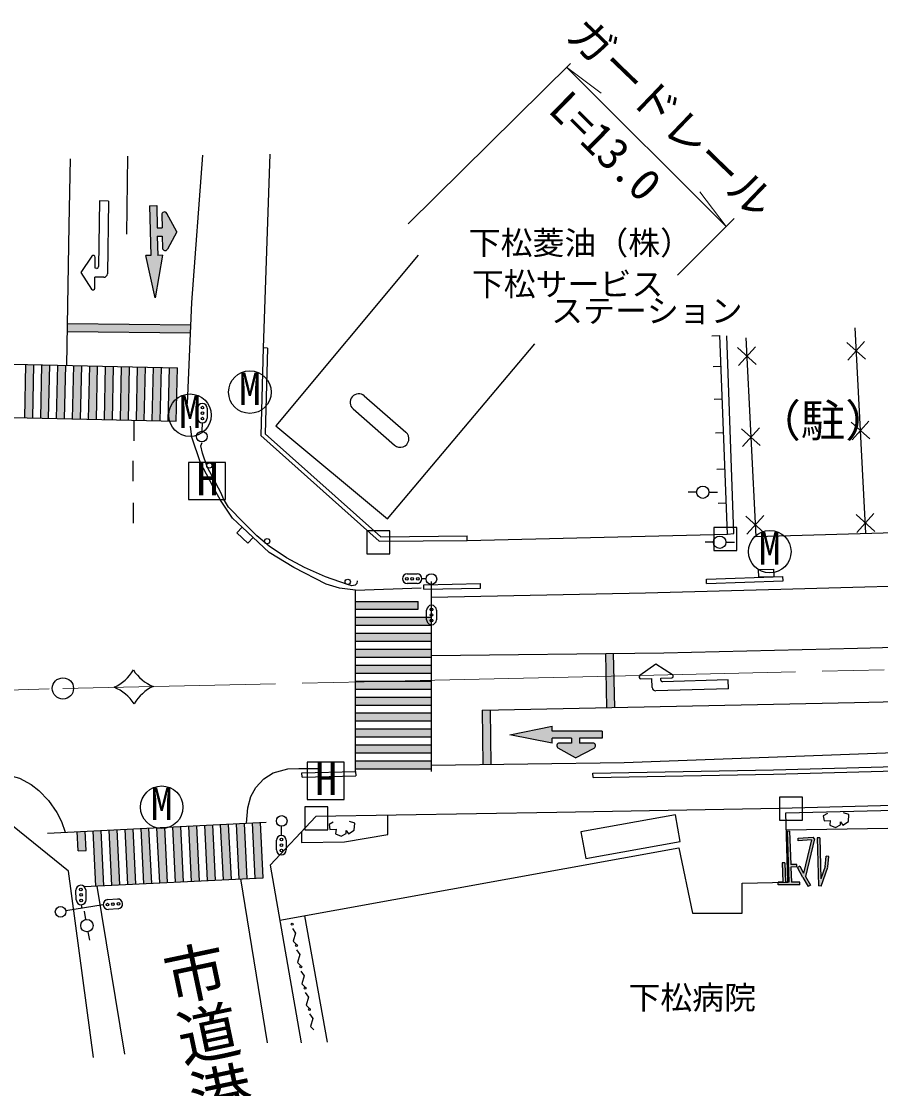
# Model space of a CAD drawing. Units: millimetres at full size, sheet at 1:1000; details may follow other scales. Extents: x 40000 to 680000, y 20000 to 380000.
# Drawn here: x 195408 to 243910, y 274369 to 334596 of the extents above; entities that cross this region are included whole.
import ezdxf
from ezdxf.enums import TextEntityAlignment as Align

# ---------------------------------------------------------------- set-up
doc = ezdxf.new("R2010")
doc.units = ezdxf.units.MM
doc.header["$LTSCALE"] = 1000
doc.linetypes.add('CHAIN', pattern=[18.5, 12, -1.5, 3.5, -1.5])
for name, color, linetype, lineweight in [('M-BGD', 7, 'Continuous', 25), ('M-BGD-EXST', 7, 'Continuous', 25), ('M-BMK', 2, 'CHAIN', 13), ('M-BMK-SRVR', 3, 'Continuous', 25), ('M-STR-HTXT', 7, 'Continuous', 13), ('M-STR-STRC', 7, 'Continuous', 25)]:
    doc.layers.add(name, color=color, linetype=linetype, lineweight=lineweight)
doc.layers.add('M-BMK-HTXT', color=7, linetype='Continuous')
doc.styles.add('@ＭＳ ゴシック', font='')
doc.styles.add('ＭＳ ゴシック', font='')
doc.styles.get('@ＭＳ ゴシック').set_extended_font_data('@MS Gothic')
doc.styles.get('ＭＳ ゴシック').set_extended_font_data('MS Gothic')

msp = doc.modelspace()

# ---------------------------------------------------------------- hatches: boundary and pattern name
at = {"layer": 'M-STR-STRC'}
for points in [[(203349, 322943), (203074, 322937), (203048, 324202), (202651, 324194), (202708, 321383), (202433, 321378), (202955, 318991), (203380, 321397), (203105, 321391), (203083, 322470), (203358, 322476), (203372, 321806, 0.77336), (203654, 321739), (204178, 322726), (203616, 323761, 0.78564), (203334, 323686)], [(204972, 317476), (198018, 317548), (198012, 317098), (204954, 317026)], [(195600, 312225), (196050, 312216), (196115, 315220), (195666, 315230)], [(197015, 315200), (196565, 315210), (196500, 312206), (196950, 312196)], [(197915, 315181), (197465, 315190), (197400, 312186), (197850, 312176)], [(198299, 312167), (198749, 312157), (198815, 315161), (198365, 315171)], [(199199, 312147), (199649, 312137), (199715, 315141), (199265, 315151)], [(200614, 315122), (200164, 315132), (200099, 312127), (200549, 312118)], [(201514, 315102), (201064, 315112), (200999, 312108), (201449, 312098)], [(201899, 312088), (202348, 312078), (202414, 315083), (201964, 315092)], [(202798, 312069), (203248, 312059), (203314, 315063), (202864, 315073)], [(204213, 315043), (203764, 315053), (203698, 312049), (204148, 312039)], [(214277, 301868), (214277, 301418), (217800, 301418), (217800, 301868)], [(214278, 300968), (214278, 300518), (218563, 300518), (218563, 300968)], [(218563, 299618), (218563, 300068), (214278, 300068), (214278, 299618)], [(218563, 298718), (218563, 299168), (214278, 299168), (214278, 298718)], [(228820, 298933), (228370, 298928), (228396, 297635), (228846, 297646)], [(214278, 298268), (214278, 297818), (218563, 297818), (218563, 298268)], [(228846, 297646), (228396, 297635), (228433, 295873), (228882, 295882)], [(218563, 296918), (218563, 297368), (214278, 297368), (214278, 296918)], [(214278, 296468), (214278, 296018), (218563, 296018), (218563, 296468)], [(221863, 295737), (221414, 295728), (221459, 292643), (221909, 292650)], [(218563, 295118), (218563, 295568), (214278, 295568), (214278, 295118)], [(218563, 294218), (218563, 294668), (214278, 294668), (214278, 294218)], [(226921, 293869), (226921, 294144), (228186, 294144), (228186, 294542), (225375, 294542), (225375, 294817), (222977, 294343), (225375, 293869), (225375, 294144), (226454, 294144), (226454, 293869), (225784, 293869, 0.77336), (225711, 293588), (226687, 293044), (227733, 293586, 0.78564), (227664, 293869)], [(218563, 293318), (218563, 293768), (214278, 293768), (214278, 293318)], [(218563, 292418), (218563, 292868), (214278, 292868), (214278, 292418)], [(203665, 286002), (203510, 289118), (203061, 289095), (203215, 285981)], [(204564, 286046), (204409, 289162), (203960, 289140), (204114, 286024)], [(205463, 286090), (205308, 289207), (204859, 289184), (205013, 286068)], [(206362, 286133), (206207, 289251), (205758, 289229), (205912, 286111)], [(207261, 286177), (207106, 289296), (206657, 289274), (206811, 286155)], [(208160, 286220), (208005, 289340), (207555, 289318), (207710, 286199)], [(208609, 286242), (209059, 286264), (208904, 289385), (208454, 289363)], [(199016, 288895), (198566, 288872), (198620, 287789), (199070, 287811)], [(200069, 285828), (199915, 288939), (199465, 288917), (199620, 285806)], [(200968, 285872), (200814, 288984), (200364, 288962), (200519, 285850)], [(201867, 285915), (201713, 289028), (201263, 289006), (201418, 285893)], [(202766, 285959), (202612, 289073), (202162, 289051), (202316, 285937)], [(238774, 288890), (238624, 288885), (238720, 286019), (238534, 286019), (238506, 287110), (238356, 287106), (238384, 286019), (238125, 286020), (238125, 285870), (239341, 285867), (239341, 286017), (238870, 286018), (238841, 286869), (239182, 286877), (239179, 287027), (238836, 287018)], [(239246, 288505), (239257, 288356), (240004, 288408), (239559, 286530), (239349, 286915), (239217, 286843), (239817, 285768), (239947, 285843), (239666, 286334), (240173, 288472), (240095, 288564)], [(240321, 288514), (240403, 285810), (240549, 285788), (240926, 286861), (240989, 287478), (240840, 287492), (240781, 286903), (240541, 286218), (240471, 288519)]]:
    msp.add_hatch(color=256, dxfattribs=at).paths.add_polyline_path(points)
h = msp.add_hatch(color=256, dxfattribs=at)
edge = h.paths.add_edge_path()
edge.add_line((199668, 320658), (199568, 320660))
h = msp.add_hatch(color=256, dxfattribs=at)
edge = h.paths.add_edge_path()
edge.add_line((231497, 297426), (231494, 297526))

# ---------------------------------------------------------------- linework, layer by layer
at = {"layer": 'M-BGD'}
for p, q in [((209436, 327097), (209054, 316168)), ((234385, 316848), (234835, 316865)), ((235258, 305658), (234835, 316865)), ((243079, 305707), (242462, 317303)), ((236837, 316236), (235883, 315182)), ((243060, 315528), (242002, 316479)), ((243006, 316532), (242056, 315474)), ((209304, 316161), (209054, 316170)), ((236887, 315232), (235833, 316186)), ((234450, 315119), (234900, 315136)), ((214766, 313455), (217113, 311410)), ((234520, 313281), (234970, 313298)), ((214130, 312725), (216477, 310680)), ((243299, 311030), (242242, 311981)), ((243246, 312034), (242295, 310977)), ((234592, 311369), (235042, 311386)), ((237116, 310656), (236061, 311610)), ((237065, 311661), (236111, 310606)), ((234669, 309319), (235119, 309336)), ((233521, 308025), (233044, 308025)), ((234221, 308025), (234699, 308025)), ((234742, 307410), (235191, 307427)), ((237362, 305713), (236308, 306668)), ((237312, 306718), (236358, 305663)), ((243577, 305812), (242519, 306763)), ((243523, 306816), (242573, 305759)), ((220577, 305310), (220574, 305560)), ((220577, 305310), (235258, 305658)), ((234474, 305201), (233997, 305201)), ((235174, 305201), (235652, 305201)), ((234072, 303127), (238391, 303268)), ((234080, 302877), (234072, 303127)), ((234080, 302877), (238399, 303018)), ((238399, 303018), (238391, 303268)), ((218124, 302801), (221323, 302866)), ((218129, 302551), (218124, 302801)), ((218129, 302551), (221328, 302617)), ((221328, 302617), (221323, 302866)), ((211246, 292190), (214278, 292268)), ((211253, 291941), (211246, 292190)), ((214278, 292268), (214284, 292018)), ((227675, 291919), (227671, 292169)), ((211253, 291941), (214284, 292018)), ((199051, 283914), (198971, 284385)), ((212697, 277000), (211403, 284126)), ((199168, 283224), (199248, 282754))]:
    msp.add_line(p, q, dxfattribs=at)
for points in [[(217800, 321405), (209771, 311766), (216084, 306514), (224396, 316407)], [(236309, 316734), (236868, 305533), (255821, 306066), (268215, 306389), (285138, 306863), (284909, 317964)], [(235258, 305658), (235624, 305695), (235236, 316853)], [(209054, 316168), (208925, 311219), (215597, 305258), (220577, 305310)], [(209304, 316161), (209178, 311329), (215691, 305509), (220574, 305560)], [(214367, 303031), (214337, 302866), (214249, 302780), (214068, 302746), (213822, 302815), (212581, 303253), (211389, 303776), (210383, 304327), (209396, 304973), (208697, 305561), (207964, 306304), (207095, 307185), (206819, 307651), (206695, 307976), (205889, 309467), (205632, 310222), (205537, 310644), (205615, 310823)], [(227671, 292169), (237860, 292357), (244753, 292549), (250800, 292341), (253324, 292293), (259285, 292596), (272766, 293382), (278382, 294368), (282262, 294347)], [(227675, 291919), (237866, 292107), (244752, 292299), (250793, 292092), (253328, 292043), (259299, 292347), (272795, 293134), (278403, 294118), (282260, 294097)], [(258849, 290717), (238206, 290172), (225624, 289948), (212021, 289732), (209451, 286978), (211198, 276957)], [(209993, 283870), (232522, 287960), (233284, 284270), (236094, 284270), (236094, 285959), (238663, 286014), (238558, 289937), (254640, 290328), (254619, 289241)], [(199488, 276129), (198062, 286648), (194109, 289838), (180111, 289111)], [(211215, 288867), (211215, 288261), (213653, 288296), (216093, 288704), (216093, 289796)], [(240908, 289897), (240670, 289761), (240713, 289490), (241069, 289499), (241043, 289236), (241357, 289109), (241637, 289253), (241637, 289431), (241773, 289244), (242086, 289448), (242120, 289837), (241815, 289939)], [(213014, 289403), (212776, 289267), (212819, 288996), (213175, 289005), (213149, 288742), (213463, 288615), (213743, 288759), (213743, 288937), (213879, 288750), (214192, 288954), (214226, 289344), (213921, 289445)], [(238584, 288976), (254619, 289241), (254863, 289245)], [(210704, 283414), (210883, 283149), (210754, 282695), (210943, 282495)], [(210947, 282211), (211126, 281945), (210997, 281492), (211186, 281291)], [(211189, 281007), (211369, 280742), (211240, 280288), (211429, 280088)], [(211432, 279804), (211612, 279538), (211483, 279085), (211672, 278884)], [(211675, 278600), (211854, 278335), (211726, 277881), (211914, 277681)]]:
    msp.add_lwpolyline(points, dxfattribs=at)
for points in [[(207873, 306047), (208488, 305469), (208189, 305150), (207574, 305728)], [(234487, 304732), (235787, 304732), (235787, 306032), (234487, 306032)], [(214905, 304552), (216205, 304552), (216205, 305852), (214905, 305852)], [(237872, 303251), (237029, 303224), (237015, 303661), (237858, 303688)], [(238206, 289522), (239506, 289522), (239506, 290822), (238206, 290822)], [(211416, 288970), (212716, 288970), (212716, 290270), (211416, 290270)], [(227262, 287365), (232600, 288317), (232332, 289820), (226994, 288868)]]:
    msp.add_lwpolyline(points, close=True, dxfattribs=at)
for centre, radius in [((206023, 309534), 150), ((233871, 308025), 350), ((209284, 305264), 150), ((234824, 305201), 350), ((213833, 302970), 150), ((199110, 283569), 350), ((210695, 283648), 50), ((210938, 282445), 50), ((211181, 281241), 50), ((211424, 280038), 50), ((211667, 278834), 50)]:
    msp.add_circle(centre, radius, dxfattribs=at)
for centre, start, end in [((214448, 313090), 48.93066, 228.93066), ((216795, 311045), 228.93066, 48.93066)]:
    msp.add_arc(centre, 484, start, end, dxfattribs=at)
at = {"layer": 'M-BGD-EXST'}
for p, q in [((206939, 309710), (204839, 309710)), ((204839, 309710), (204839, 307610)), ((206939, 307610), (206939, 309710)), ((204839, 307610), (206939, 307610)), ((213636, 292794), (211536, 292794)), ((211536, 292794), (211536, 290694)), ((213636, 290694), (213636, 292794)), ((211536, 290694), (213636, 290694))]:
    msp.add_line(p, q, dxfattribs=at)
for centre in [(208306, 313672), (204928, 312371), (237652, 304672), (203331, 290249)]:
    msp.add_circle(centre, 1200, dxfattribs=at)
at = {"layer": 'M-BMK'}
msp.add_lwpolyline([(66701, 296954), (96198, 295639), (120354, 295203), (145494, 295475), (166496, 296018), (197753, 296951), (227106, 297605), (266596, 298545), (305938, 299403), (351281, 300392), (366725, 300745), (407448, 301481), (447714, 302202), (466837, 302693), (480530, 302672), (491806, 302319), (502022, 301741), (517715, 300347), (534718, 298230), (545708, 296487), (555820, 294539), (565680, 292629)], dxfattribs=at)
at = {"layer": 'M-BMK-SRVR'}
msp.add_circle((197753, 296951), 600, dxfattribs=at)
at = {"layer": 'M-STR-HTXT'}
for p, q in [((217247, 323175), (226397, 332225)), ((226180, 332010), (235186, 323022)), ((226180, 332010), (228142, 330535)), ((235186, 323022), (233707, 324981)), ((232450, 320280), (235643, 323479))]:
    msp.add_line(p, q, dxfattribs=at)
at = {"layer": 'M-STR-STRC'}
for p, q in [((201409, 326996), (201337, 322587)), ((199823, 324462), (199769, 320757)), ((200323, 324455), (199823, 324462)), ((200323, 324455), (200263, 320350)), ((202651, 324194), (203048, 324202)), ((202651, 324194), (202708, 321383)), ((203048, 324202), (203074, 322937)), ((203334, 323686), (203349, 322943)), ((204178, 322726), (203616, 323761)), ((203074, 322937), (203349, 322943)), ((203083, 322470), (203358, 322476)), ((203083, 322470), (203105, 321391)), ((203358, 322476), (203372, 321806)), ((204178, 322726), (203654, 321739)), ((199394, 321337), (198764, 320421)), ((199568, 320660), (199577, 321279)), ((202708, 321383), (202433, 321378)), ((202955, 318991), (202433, 321378)), ((203380, 321397), (202955, 318991)), ((203380, 321397), (203105, 321391)), ((198764, 320421), (199367, 319487)), ((199668, 320658), (199568, 320660)), ((199551, 319540), (199560, 320160)), ((200061, 320152), (199560, 320160)), ((198018, 317548), (204972, 317476)), ((198012, 317098), (204954, 317026)), ((191806, 315314), (204213, 315043)), ((195600, 312225), (195666, 315230)), ((196050, 312216), (196115, 315220)), ((196500, 312206), (196565, 315210)), ((196950, 312196), (197015, 315200)), ((197400, 312186), (197465, 315190)), ((197850, 312176), (197915, 315181)), ((198299, 312167), (198365, 315171)), ((198749, 312157), (198815, 315161)), ((199199, 312147), (199265, 315151)), ((199649, 312137), (199715, 315141)), ((200099, 312127), (200164, 315132)), ((200549, 312118), (200614, 315122)), ((200999, 312108), (201064, 315112)), ((201449, 312098), (201514, 315102)), ((201899, 312088), (201964, 315092)), ((202348, 312078), (202414, 315083)), ((202798, 312069), (202864, 315073)), ((203248, 312059), (203314, 315063)), ((203698, 312049), (203764, 315053)), ((204148, 312039), (204213, 315043)), ((205347, 312210), (205347, 312760)), ((205897, 312760), (205897, 312210)), ((191741, 312310), (204148, 312039)), ((201751, 312091), (201758, 310930)), ((205622, 311935), (205598, 311465)), ((201701, 309804), (201708, 308643)), ((201716, 307433), (201723, 306271)), ((217193, 303420), (217743, 303420)), ((218252, 303134), (218018, 303139)), ((218563, 292269), (218562, 302991)), ((214277, 302496), (217970, 302622)), ((214278, 292268), (214277, 302496)), ((217743, 302870), (217193, 302870)), ((214277, 301868), (217800, 301868)), ((217800, 301418), (217800, 301868)), ((214277, 301418), (217800, 301418)), ((218285, 300822), (218285, 301372)), ((218835, 301372), (218835, 300822)), ((214278, 300968), (218563, 300968)), ((214278, 300518), (218563, 300518)), ((214278, 300068), (218563, 300068)), ((214278, 299618), (218563, 299618)), ((214278, 299168), (218563, 299168)), ((228370, 298928), (228433, 295873)), ((228820, 298937), (228882, 295882)), ((214278, 298718), (218563, 298718)), ((214278, 298268), (218563, 298268)), ((231221, 298318), (230314, 297675)), ((232164, 297729), (231221, 298318)), ((214278, 297818), (218563, 297818)), ((231494, 297526), (232114, 297544)), ((231497, 297426), (231494, 297526)), ((214278, 297368), (218563, 297368)), ((230375, 297494), (230994, 297512)), ((231009, 297012), (230994, 297512)), ((235319, 296936), (231215, 296818)), ((235304, 297436), (231600, 297329)), ((235319, 296936), (235304, 297436)), ((214278, 296918), (218563, 296918)), ((214278, 296468), (218563, 296468)), ((214278, 296018), (218563, 296018)), ((221414, 295728), (221459, 292643)), ((221864, 295735), (221909, 292650)), ((214278, 295568), (218563, 295568)), ((214278, 295118), (218563, 295118)), ((214278, 294668), (218563, 294668)), ((222977, 294343), (225375, 294817)), ((225375, 294542), (225375, 294817)), ((228186, 294542), (225375, 294542)), ((228186, 294542), (228186, 294144)), ((214278, 294218), (218563, 294218)), ((225375, 293869), (222977, 294343)), ((226454, 294144), (225375, 294144)), ((225375, 293869), (225375, 294144)), ((226454, 294144), (226454, 293869)), ((228186, 294144), (226921, 294144)), ((226921, 294144), (226921, 293869)), ((214278, 293768), (218563, 293768)), ((214278, 293318), (218563, 293318)), ((226687, 293044), (225711, 293588)), ((226454, 293869), (225784, 293869)), ((226687, 293044), (227733, 293586)), ((227664, 293869), (226921, 293869)), ((214278, 292868), (218563, 292868)), ((214278, 292418), (218563, 292418)), ((196881, 288789), (209225, 289401)), ((203216, 285974), (203061, 289095)), ((203665, 285996), (203510, 289118)), ((204115, 286019), (203960, 289140)), ((204564, 286041), (204409, 289162)), ((205014, 286063), (204859, 289184)), ((205463, 286086), (205308, 289207)), ((205912, 286108), (205758, 289229)), ((206362, 286130), (206207, 289251)), ((206811, 286152), (206657, 289274)), ((207261, 286175), (207106, 289296)), ((207710, 286197), (207555, 289318)), ((208160, 286219), (208005, 289340)), ((208609, 286242), (208454, 289363)), ((209059, 286264), (208904, 289385)), ((210083, 288662), (210097, 289176)), ((198620, 287789), (198566, 288872)), ((199070, 287811), (199016, 288895)), ((199620, 285796), (199465, 288917)), ((200070, 285818), (199915, 288939)), ((200519, 285840), (200364, 288962)), ((200969, 285863), (200814, 288984)), ((201418, 285885), (201263, 289006)), ((201867, 285907), (201713, 289028)), ((202317, 285930), (202162, 289051)), ((202766, 285952), (202612, 289073)), ((238774, 288890), (238624, 288885)), ((238624, 288885), (238720, 286019)), ((238774, 288890), (238836, 287018)), ((239246, 288505), (240095, 288564)), ((239257, 288356), (239246, 288505)), ((240173, 288472), (240095, 288564)), ((240471, 288519), (240321, 288514)), ((240321, 288514), (240403, 285810)), ((240471, 288519), (240541, 286218)), ((209808, 287837), (209808, 288387)), ((210358, 288387), (210358, 287837)), ((240004, 288408), (239257, 288356)), ((240004, 288408), (239559, 286530)), ((240173, 288472), (239666, 286334)), ((198620, 287789), (199070, 287811)), ((240780, 286894), (240840, 287492)), ((240989, 287478), (240840, 287492)), ((240930, 286879), (240989, 287478)), ((238506, 287110), (238356, 287106)), ((238356, 287106), (238384, 286019)), ((238506, 287110), (238534, 286019)), ((239179, 287027), (238836, 287018)), ((239182, 286877), (238841, 286869)), ((238841, 286869), (238870, 286018)), ((239182, 286877), (239179, 287027)), ((239349, 286915), (239217, 286843)), ((239521, 286286), (239217, 286843)), ((239349, 286915), (239559, 286530)), ((240784, 286911), (240541, 286218)), ((240549, 285788), (240926, 286861)), ((198953, 285774), (209059, 286264)), ((207780, 286201), (209282, 276963)), ((239521, 286285), (239817, 285768)), ((239666, 286334), (239947, 285843)), ((198508, 285015), (198490, 285565)), ((199040, 285582), (199057, 285032)), ((201243, 276317), (199691, 285799)), ((238125, 285870), (238125, 286020)), ((238384, 286019), (238125, 286020)), ((239341, 285867), (238125, 285870)), ((238720, 286019), (238534, 286019)), ((239341, 286017), (238870, 286018)), ((239341, 285867), (239341, 286017)), ((239947, 285843), (239817, 285768)), ((240549, 285788), (240403, 285810)), ((200284, 285034), (200833, 285071)), ((200028, 284741), (197919, 284395)), ((198791, 284749), (198825, 284544)), ((200870, 284522), (200321, 284485))]:
    msp.add_line(p, q, dxfattribs=at)
for points in [[(204791, 313034), (205024, 318731), (205647, 327037)], [(197984, 315179), (198098, 323087), (198188, 326837)], [(214277, 302496), (213375, 302607), (212613, 302829), (210789, 303779), (209393, 304621), (208166, 305772), (207330, 306556), (206644, 307580), (206391, 308050), (205520, 309675), (205029, 311131), (204953, 311760)], [(306560, 302851), (290615, 302487), (288349, 302468), (284409, 302796), (277642, 303389), (254255, 302939), (249133, 302830), (238267, 302544), (230641, 302321), (218562, 302084)], [(218563, 298815), (231676, 298966), (242594, 299227), (257472, 299624), (270986, 299875), (276232, 299960), (280287, 299599), (283938, 299315), (286205, 299248), (288520, 299246), (292650, 299300), (296381, 299380), (297777, 299490), (306292, 299617), (311517, 299771)], [(221414, 295728), (242431, 296161), (257832, 296520)], [(245190, 293338), (229440, 292760), (218563, 292601)], [(182137, 291873), (191259, 292181), (193372, 292223), (194166, 292189), (195306, 291889), (195961, 291539), (196389, 291197), (196942, 290637), (197418, 289950), (197683, 289436), (197880, 288838)], [(208114, 289346), (208193, 290222), (208354, 290858), (208646, 291363), (209098, 291853), (209614, 292194), (210458, 292417), (211079, 292432), (212183, 292440)]]:
    msp.add_lwpolyline(points, dxfattribs=at)
for centre, radius in [((205625, 312797), 75), ((205625, 312487), 75), ((205625, 312177), 75), ((205598, 311165), 300), ((217161, 303142), 75), ((217471, 303142), 75), ((217781, 303142), 75), ((218552, 303127), 300), ((218563, 301410), 75), ((218563, 301100), 75), ((218563, 300790), 75), ((210105, 289476), 300), ((210086, 288424), 75), ((210086, 288114), 75), ((210086, 287804), 75), ((198767, 285611), 75), ((198777, 285301), 75), ((198787, 284991), 75), ((197623, 284346), 300), ((200270, 284754), 75), ((200579, 284775), 75), ((200889, 284796), 75)]:
    msp.add_circle(centre, radius, dxfattribs=at)
for centre, radius, start, end in [((203484, 323689), 150, 28.54379, 181.16244), ((203522, 321809), 150, 181.16244, 332.03061), ((199477, 321281), 100, 359.1645, 145.47443), ((199669, 320758), 100, 269.1645, 359.1645), ((200063, 320352), 200, 269.22884, 359.1645), ((199451, 319542), 100, 212.85456, 359.1645), ((205622, 312760), 275, 90, 180), ((205622, 312760), 275, 0, 90), ((205622, 312210), 275, 180, 270), ((205622, 312210), 275, 270, 0), ((217193, 303145), 275, 90, 180), ((217193, 303145), 275, 180, 270), ((217743, 303145), 275, 0, 90), ((217743, 303145), 275, 270, 0), ((218560, 301372), 275, 90.00294, 180.00294), ((218560, 301372), 275, 0.00294, 90.00294), ((218560, 300822), 275, 180.00294, 270.00294), ((218560, 300822), 275, 270.00294, 0.00294), ((199627, 299232), 2442, 294.82513, 329.53496), ((203779, 299324), 2442, 213.01697, 247.7268), ((230372, 297594), 100, 125.34827, 271.6582), ((232111, 297644), 100, 271.6582, 57.96813), ((199727, 294756), 2442, 33.01697, 67.7268), ((203879, 294848), 2442, 114.82513, 149.53496), ((231209, 297018), 200, 181.72255, 271.6582), ((231597, 297429), 100, 181.6582, 271.6582), ((225784, 293719), 150, 90, 240.86817), ((227664, 293719), 150, 297.38135, 90), ((210083, 288387), 275, 90, 180), ((210083, 288387), 275, 0, 90), ((210083, 287837), 275, 180, 270), ((210083, 287837), 275, 270, 0), ((198765, 285573), 275, 91.82036, 181.82036), ((198765, 285573), 275, 1.82036, 91.82036), ((198783, 285024), 275, 181.82036, 271.82036), ((198783, 285024), 275, 271.82036, 1.82036), ((200303, 284760), 275, 93.80952, 183.80952), ((200851, 284796), 275, 3.80952, 93.80952), ((200303, 284760), 275, 183.80952, 273.80952), ((200851, 284796), 275, 273.80952, 3.80952)]:
    msp.add_arc(centre, radius, start, end, dxfattribs=at)

# ---------------------------------------------------------------- texts
at = {"layer": 'M-BGD-EXST', "style": 'ＭＳ ゴシック'}
for s, p in [('M', (207684, 312393)), ('M', (204306, 311092)), ('H', (205292, 307302)), ('M', (237030, 303393)), ('H', (211989, 290386)), ('M', (202709, 288970))]:
    msp.add_text(s, height=1833, dxfattribs=at).set_placement(p, align=Align.BOTTOM_LEFT)
at = {"layer": 'M-BMK-HTXT', "style": 'ＭＳ ゴシック'}
for s, height, p in [('下松菱油（株）', 1320, (220660, 321042)), ('下松サービス', 1320, (220837, 318716)), ('ステーション', 1320, (225314, 317209)), ('（駐）', 1833, (236909, 310605)), ('下松病院', 1320, (229673, 278452))]:
    msp.add_text(s, height=height, dxfattribs=at).set_placement(p, align=Align.BOTTOM_LEFT)
at = {"layer": 'M-BMK-HTXT', "style": '@ＭＳ ゴシック'}
msp.add_text('市道港大通り', height=2566, rotation=281.948, dxfattribs=at).set_placement((202809, 282195), align=Align.BOTTOM_LEFT)
at = {"layer": 'M-STR-HTXT', "style": 'ＭＳ ゴシック'}
for s, rotation, p in [('ガードレール', 316.123, (225682, 333311)), ('L=13.0', 315.668, (224685, 329128))]:
    msp.add_text(s, height=1833, rotation=rotation, dxfattribs=at).set_placement(p, align=Align.BOTTOM_LEFT)

doc.saveas('drawing.dxf')
